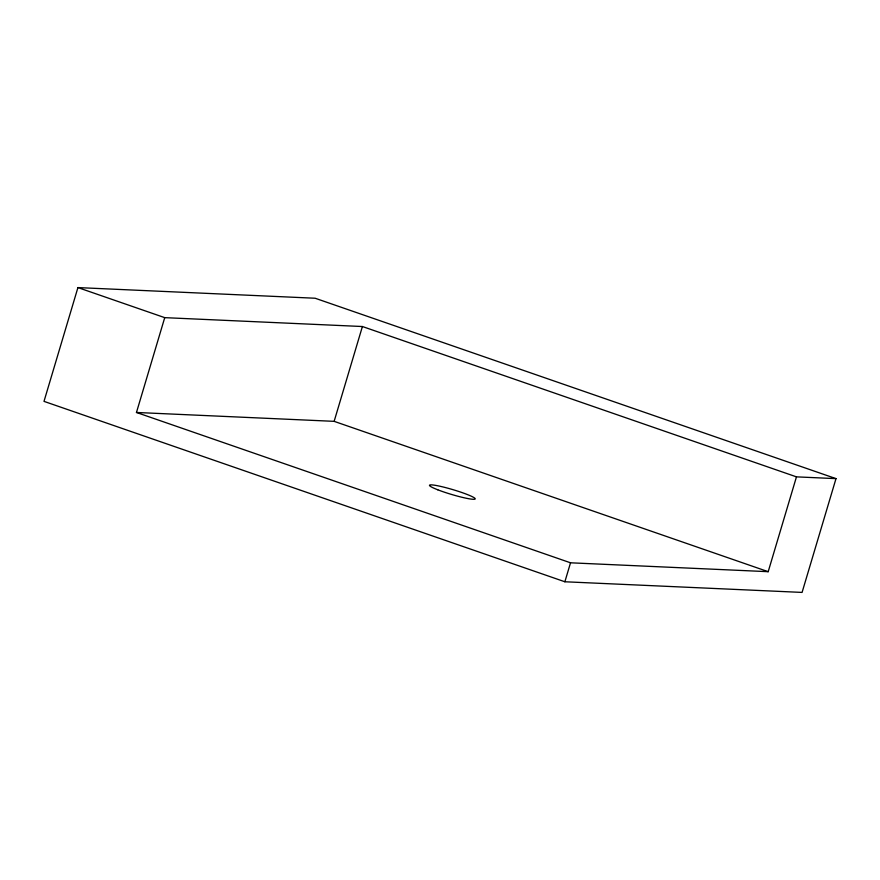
<?xml version="1.0" encoding="UTF-8"?>
<svg xmlns="http://www.w3.org/2000/svg" width="880" height="880" viewBox="0 0 880 880"><rect width="100%" height="100%" fill="white"/><g stroke="black" fill="none" stroke-linecap="round" stroke-linejoin="round"><path stroke-width="1.32" d="M77.924 287.584L44 401.368L564.872 581.768L802.076 592.416L836 478.632L315.128 298.232L77.924 287.584L164.736 317.647L362.406 326.524L796.466 476.861L836 478.632M796.466 476.861L768.196 571.681L570.526 562.804L136.466 412.467L164.736 317.647M136.466 412.467L334.136 421.344L362.406 326.524M564.872 581.768L570.526 562.804M334.136 421.344L768.196 571.681M437.778 489.797A23.881 2.497 16.6 0 0 474.914 499.158A23.881 2.497 16.6 0 0 444.312 487.278A23.881 2.497 16.6 0 0 437.778 489.797"/></g></svg>
